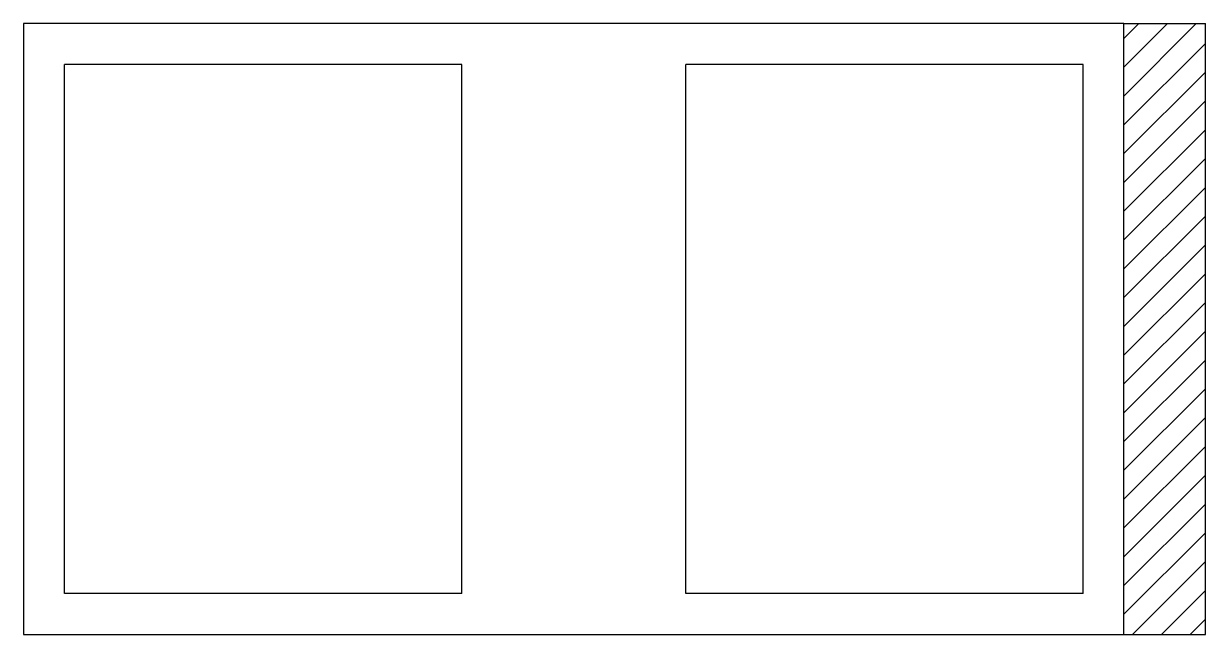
# Model space of a CAD drawing. Extents: x -2.7 to 3.1, y -1.5 to 1.5.
import ezdxf

# ---------------------------------------------------------------- set-up
doc = ezdxf.new("R2010")
doc.units = 0
doc.layers.add('粗实线层', color=7, linetype='CONTINUOUS')

# ---------------------------------------------------------------- blocks, each defined once
blk = doc.blocks.new('*X2')
at = {"layer": '粗实线层'}
for p, q in [((2.7, 1.4272), (2.7728, 1.5)), ((2.7, 1.2858), (2.9142, 1.5)), ((2.7, 1.1444), (3.0556, 1.5)), ((2.7, 1.0029), (3.1, 1.4029)), ((2.7, 0.8615), (3.1, 1.2615)), ((2.7, 0.7201), (3.1, 1.1201)), ((2.7, 0.5787), (3.1, 0.9787)), ((2.7, 0.4373), (3.1, 0.8373)), ((2.7, 0.2958), (3.1, 0.6958)), ((2.7, 0.1544), (3.1, 0.5544)), ((2.7, 0.013), (3.1, 0.413)), ((2.7, -0.1284), (3.1, 0.2716)), ((2.7, -0.2698), (3.1, 0.1302)), ((2.7, -0.4113), (3.1, -0.0113)), ((2.7, -0.5527), (3.1, -0.1527)), ((2.7, -0.6941), (3.1, -0.2941)), ((2.7, -0.8355), (3.1, -0.4355)), ((2.7, -0.977), (3.1, -0.577)), ((2.7, -1.1184), (3.1, -0.7184)), ((2.7, -1.2598), (3.1, -0.8598)), ((2.7, -1.4012), (3.1, -1.0012)), ((2.7426, -1.5), (3.1, -1.1426)), ((2.8841, -1.5), (3.1, -1.2841)), ((3.0255, -1.5), (3.1, -1.4255))]:
    blk.add_line(p, q, dxfattribs=at)

msp = doc.modelspace()

# ---------------------------------------------------------------- linework, layer by layer
at = {"layer": '粗实线层'}
for p, q in [((-2.7, 1.5), (-2.7, -1.5)), ((2.7, 1.5), (-2.7, 1.5)), ((2.7, -1.5), (2.7, 1.5)), ((2.7, 1.5), (3.1, 1.5)), ((3.1, -1.5), (3.1, 1.5)), ((-2.5, -1.3), (-2.5, 1.3)), ((-0.55, 1.3), (-2.5, 1.3)), ((-0.55, -1.3), (-0.55, 1.3)), ((0.55, -1.3), (0.55, 1.3)), ((2.5, 1.3), (0.55, 1.3)), ((2.5, -1.3), (2.5, 1.3)), ((-0.55, -1.3), (-2.5, -1.3)), ((2.5, -1.3), (0.55, -1.3)), ((-2.7, -1.5), (2.7, -1.5)), ((2.7, -1.5), (3.1, -1.5))]:
    msp.add_line(p, q, dxfattribs=at)

# ---------------------------------------------------------------- block references
msp.add_blockref('*X2', (0, 0), dxfattribs=at)

doc.saveas('drawing.dxf')
